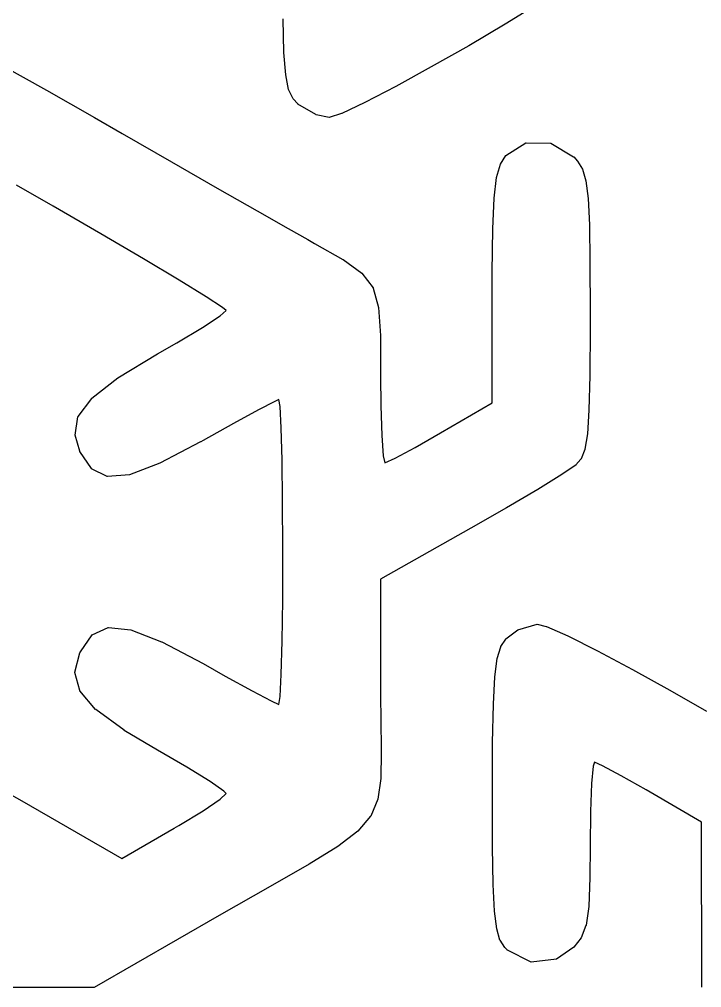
# Model space of a CAD drawing. Extents: x 175 to 215.1, y -115.1 to -74.9.
# Drawn here: x 182.71 to 189.88, y -115.07 to -104.9 of the extents above; entities that cross this region are included whole.
import ezdxf

# ---------------------------------------------------------------- set-up
doc = ezdxf.new("R2010")
doc.units = 0
doc.layers.add('BLACK', color=7, linetype='CONTINUOUS')

msp = doc.modelspace()

# ---------------------------------------------------------------- linework, layer by layer
at = {"layer": 'BLACK', "linetype": 'CONTINUOUS'}
for p, q in [((188.15, -104.74), (187.812, -104.948)), ((185.489, -105.243), (185.48, -104.892)), ((187.812, -104.948), (187.43, -105.173)), ((187.812, -104.948), (187.812, -104.948)), ((187.812, -104.948), (187.812, -104.948)), ((187.812, -104.948), (187.812, -104.948)), ((187.43, -105.173), (187.037, -105.397)), ((187.43, -105.173), (187.43, -105.173)), ((187.43, -105.173), (187.43, -105.173)), ((187.43, -105.173), (187.43, -105.173)), ((185.507, -105.481), (185.489, -105.243)), ((185.489, -105.243), (185.489, -105.243)), ((185.489, -105.243), (185.489, -105.243)), ((185.489, -105.243), (185.489, -105.243)), ((182.534, -105.385), (182.993, -105.64)), ((187.037, -105.397), (186.663, -105.602)), ((187.037, -105.397), (187.037, -105.397)), ((187.037, -105.397), (187.037, -105.397)), ((187.037, -105.397), (187.037, -105.397)), ((185.538, -105.634), (185.507, -105.481)), ((185.507, -105.481), (185.507, -105.481)), ((185.507, -105.481), (185.507, -105.481)), ((185.507, -105.481), (185.507, -105.481)), ((186.663, -105.602), (186.339, -105.77)), ((186.663, -105.602), (186.663, -105.602)), ((186.663, -105.602), (186.663, -105.602)), ((186.663, -105.602), (186.663, -105.602)), ((182.993, -105.64), (182.994, -105.64)), ((182.994, -105.64), (182.994, -105.64)), ((182.994, -105.64), (183.496, -105.926)), ((185.538, -105.635), (185.538, -105.634)), ((185.538, -105.634), (185.538, -105.634)), ((185.538, -105.634), (185.538, -105.634)), ((185.586, -105.732), (185.538, -105.635)), ((185.538, -105.635), (185.538, -105.635)), ((185.538, -105.635), (185.538, -105.635)), ((185.538, -105.635), (185.538, -105.635)), ((185.538, -105.635), (185.538, -105.635)), ((185.586, -105.733), (185.586, -105.732)), ((185.586, -105.732), (185.586, -105.732)), ((185.586, -105.732), (185.586, -105.732)), ((185.634, -105.785), (185.586, -105.733)), ((185.586, -105.733), (185.586, -105.733)), ((185.586, -105.733), (185.586, -105.733)), ((185.586, -105.733), (185.586, -105.733)), ((185.586, -105.733), (185.586, -105.733)), ((185.634, -105.786), (185.634, -105.785)), ((185.634, -105.785), (185.634, -105.785)), ((185.635, -105.786), (185.634, -105.786)), ((185.634, -105.786), (185.634, -105.786)), ((185.825, -105.897), (185.635, -105.786)), ((185.635, -105.786), (185.635, -105.786)), ((185.635, -105.786), (185.635, -105.786)), ((185.635, -105.786), (185.635, -105.786)), ((186.339, -105.77), (186.096, -105.885)), ((186.339, -105.77), (186.339, -105.77)), ((186.339, -105.77), (186.339, -105.77)), ((186.339, -105.77), (186.339, -105.77)), ((185.826, -105.898), (185.825, -105.897)), ((185.827, -105.898), (185.826, -105.898)), ((185.826, -105.898), (185.826, -105.898)), ((185.826, -105.898), (185.826, -105.898)), ((185.826, -105.898), (185.826, -105.898)), ((185.963, -105.927), (185.827, -105.898)), ((185.827, -105.898), (185.827, -105.898)), ((185.827, -105.898), (185.827, -105.898)), ((186.095, -105.885), (185.965, -105.927)), ((186.096, -105.885), (186.095, -105.885)), ((186.096, -105.885), (186.096, -105.885)), ((186.096, -105.885), (186.096, -105.885)), ((183.496, -105.926), (183.496, -105.926)), ((183.496, -105.926), (183.496, -105.926)), ((183.496, -105.926), (183.788, -106.095)), ((185.964, -105.927), (185.963, -105.927)), ((185.963, -105.927), (185.963, -105.927)), ((185.963, -105.927), (185.963, -105.927)), ((185.963, -105.927), (185.963, -105.927)), ((185.965, -105.927), (185.964, -105.927)), ((185.964, -105.927), (185.964, -105.927)), ((185.964, -105.927), (185.964, -105.927)), ((185.964, -105.927), (185.964, -105.927)), ((185.965, -105.927), (185.965, -105.927)), ((185.965, -105.927), (185.965, -105.927)), ((185.965, -105.927), (185.965, -105.927)), ((183.788, -106.095), (183.788, -106.095)), ((183.788, -106.095), (183.788, -106.095)), ((183.788, -106.095), (184.306, -106.393)), ((187.821, -106.327), (188.031, -106.195)), ((188.031, -106.195), (188.031, -106.195)), ((188.031, -106.195), (188.031, -106.195)), ((188.031, -106.195), (188.032, -106.195)), ((188.032, -106.195), (188.032, -106.195)), ((188.032, -106.195), (188.032, -106.195)), ((188.032, -106.195), (188.032, -106.195)), ((188.032, -106.195), (188.033, -106.195)), ((188.033, -106.195), (188.033, -106.195)), ((188.033, -106.195), (188.033, -106.195)), ((188.033, -106.195), (188.033, -106.195)), ((188.033, -106.195), (188.034, -106.195)), ((188.034, -106.195), (188.29, -106.196)), ((188.29, -106.196), (188.29, -106.196)), ((188.29, -106.196), (188.29, -106.196)), ((188.29, -106.196), (188.291, -106.196)), ((188.291, -106.196), (188.291, -106.196)), ((188.291, -106.196), (188.291, -106.196)), ((188.291, -106.196), (188.291, -106.196)), ((188.291, -106.196), (188.292, -106.197)), ((188.292, -106.197), (188.292, -106.197)), ((188.292, -106.197), (188.292, -106.197)), ((188.292, -106.197), (188.292, -106.197)), ((188.292, -106.197), (188.293, -106.197)), ((188.293, -106.197), (188.533, -106.341)), ((184.306, -106.393), (184.306, -106.393)), ((184.306, -106.393), (184.788, -106.669)), ((187.723, -106.557), (187.763, -106.418)), ((187.763, -106.417), (187.82, -106.328)), ((187.763, -106.418), (187.763, -106.417)), ((187.763, -106.417), (187.763, -106.417)), ((187.763, -106.417), (187.763, -106.417)), ((187.763, -106.418), (187.763, -106.418)), ((187.763, -106.418), (187.763, -106.418)), ((187.763, -106.418), (187.763, -106.418)), ((187.763, -106.418), (187.763, -106.418)), ((187.82, -106.328), (187.821, -106.327)), ((187.82, -106.328), (187.82, -106.328)), ((187.82, -106.328), (187.82, -106.328)), ((187.82, -106.328), (187.82, -106.328)), ((187.82, -106.328), (187.82, -106.328)), ((187.821, -106.327), (187.821, -106.327)), ((187.821, -106.327), (187.821, -106.327)), ((187.821, -106.327), (187.821, -106.327)), ((187.821, -106.327), (187.821, -106.327)), ((187.821, -106.327), (187.821, -106.327)), ((187.821, -106.327), (187.821, -106.327)), ((188.533, -106.341), (188.533, -106.341)), ((188.533, -106.341), (188.533, -106.341)), ((188.533, -106.341), (188.534, -106.341)), ((188.534, -106.341), (188.534, -106.341)), ((188.534, -106.341), (188.534, -106.342)), ((188.534, -106.342), (188.534, -106.342)), ((188.534, -106.342), (188.534, -106.342)), ((188.534, -106.342), (188.574, -106.385)), ((188.574, -106.385), (188.574, -106.385)), ((188.574, -106.385), (188.574, -106.385)), ((188.574, -106.385), (188.574, -106.386)), ((188.574, -106.386), (188.625, -106.469)), ((188.625, -106.469), (188.625, -106.469)), ((188.625, -106.469), (188.625, -106.469)), ((188.625, -106.469), (188.625, -106.469)), ((188.625, -106.469), (188.626, -106.47)), ((188.626, -106.47), (188.626, -106.47)), ((188.626, -106.47), (188.626, -106.47)), ((188.626, -106.47), (188.626, -106.47)), ((188.626, -106.47), (188.661, -106.592)), ((187.697, -106.775), (187.723, -106.558)), ((187.723, -106.558), (187.723, -106.557)), ((187.723, -106.558), (187.723, -106.558)), ((187.723, -106.558), (187.723, -106.558)), ((188.661, -106.592), (188.661, -106.592)), ((188.661, -106.592), (188.662, -106.592)), ((188.662, -106.592), (188.662, -106.592)), ((188.662, -106.592), (188.685, -106.778)), ((183.062, -106.861), (182.678, -106.638)), ((184.788, -106.669), (184.788, -106.669)), ((184.788, -106.669), (184.788, -106.669)), ((184.788, -106.669), (185.206, -106.908)), ((187.683, -107.098), (187.697, -106.775)), ((187.697, -106.775), (187.697, -106.775)), ((187.697, -106.775), (187.697, -106.775)), ((187.697, -106.775), (187.697, -106.775)), ((188.685, -106.778), (188.685, -106.778)), ((188.685, -106.778), (188.685, -106.778)), ((188.685, -106.778), (188.685, -106.778)), ((188.685, -106.778), (188.698, -107.054)), ((183.563, -107.15), (183.062, -106.861)), ((183.062, -106.861), (183.062, -106.861)), ((183.062, -106.861), (183.062, -106.861)), ((185.206, -106.908), (185.206, -106.908)), ((185.206, -106.908), (185.206, -106.908)), ((185.206, -106.908), (185.206, -106.908)), ((185.206, -106.908), (185.206, -106.908)), ((185.206, -106.908), (185.532, -107.094)), ((185.532, -107.094), (185.739, -107.211)), ((187.678, -107.555), (187.683, -107.098)), ((187.683, -107.098), (187.683, -107.098)), ((187.683, -107.098), (187.683, -107.098)), ((187.683, -107.098), (187.683, -107.098)), ((188.698, -107.054), (188.698, -107.054)), ((188.698, -107.054), (188.698, -107.055)), ((188.698, -107.055), (188.698, -107.055)), ((188.698, -107.055), (188.704, -107.447)), ((184.011, -107.414), (183.563, -107.15)), ((183.563, -107.15), (183.563, -107.15)), ((185.739, -107.211), (185.81, -107.25)), ((185.81, -107.25), (185.81, -107.25)), ((185.81, -107.25), (185.81, -107.25)), ((185.81, -107.25), (186.109, -107.421)), ((184.387, -107.638), (184.011, -107.414)), ((186.109, -107.421), (186.109, -107.421)), ((186.109, -107.421), (186.109, -107.421)), ((186.109, -107.421), (186.11, -107.421)), ((186.11, -107.421), (186.307, -107.564)), ((188.704, -107.447), (188.704, -107.447)), ((188.704, -107.447), (188.704, -107.447)), ((188.704, -107.447), (188.705, -107.983)), ((184.671, -107.813), (184.387, -107.638)), ((184.387, -107.638), (184.387, -107.638)), ((186.307, -107.564), (186.307, -107.564)), ((186.307, -107.564), (186.307, -107.564)), ((186.307, -107.564), (186.307, -107.564)), ((186.307, -107.564), (186.307, -107.564)), ((186.307, -107.564), (186.308, -107.564)), ((186.308, -107.564), (186.308, -107.565)), ((186.308, -107.565), (186.308, -107.565)), ((186.308, -107.565), (186.425, -107.718)), ((187.677, -107.707), (187.678, -107.555)), ((187.678, -107.555), (187.678, -107.555)), ((186.425, -107.718), (186.425, -107.718)), ((186.425, -107.718), (186.425, -107.719)), ((186.425, -107.719), (186.425, -107.719)), ((186.425, -107.719), (186.425, -107.719)), ((186.425, -107.719), (186.425, -107.719)), ((186.425, -107.719), (186.425, -107.72)), ((186.425, -107.72), (186.426, -107.72)), ((186.426, -107.72), (186.483, -107.924)), ((187.676, -108.925), (187.677, -107.707)), ((187.677, -107.707), (187.677, -107.707)), ((184.843, -107.924), (184.671, -107.813)), ((184.882, -107.957), (184.843, -107.924)), ((186.483, -107.924), (186.483, -107.924)), ((186.483, -107.924), (186.483, -107.925)), ((186.483, -107.925), (186.502, -108.22)), ((184.632, -108.135), (184.818, -108.013)), ((184.818, -108.013), (184.882, -107.957)), ((188.705, -107.983), (188.705, -107.983)), ((188.705, -107.983), (188.705, -108.14)), ((184.362, -108.297), (184.632, -108.135)), ((188.705, -108.14), (188.702, -108.639)), ((188.705, -108.14), (188.705, -108.14)), ((186.502, -108.22), (186.502, -108.22)), ((186.502, -108.22), (186.502, -108.22)), ((186.502, -108.22), (186.502, -108.22)), ((186.502, -108.22), (186.504, -108.644)), ((184.161, -108.412), (184.362, -108.297)), ((183.743, -108.664), (184.161, -108.412)), ((184.161, -108.412), (184.161, -108.412)), ((184.161, -108.412), (184.161, -108.412)), ((184.161, -108.412), (184.161, -108.412)), ((186.504, -108.644), (186.504, -108.644)), ((186.504, -108.644), (186.507, -108.956)), ((188.702, -108.64), (188.694, -109.002)), ((188.702, -108.639), (188.702, -108.639)), ((188.702, -108.639), (188.702, -108.64)), ((188.702, -108.64), (188.702, -108.64)), ((183.469, -108.878), (183.743, -108.664)), ((183.743, -108.664), (183.743, -108.664)), ((183.743, -108.664), (183.743, -108.664)), ((183.743, -108.664), (183.743, -108.664)), ((183.325, -109.071), (183.468, -108.879)), ((183.468, -108.879), (183.468, -108.878)), ((183.468, -108.878), (183.469, -108.878)), ((183.469, -108.878), (183.469, -108.878)), ((183.469, -108.878), (183.469, -108.878)), ((183.469, -108.878), (183.469, -108.878)), ((183.469, -108.878), (183.469, -108.878)), ((183.469, -108.878), (183.469, -108.878)), ((185.392, -108.911), (185.22, -109)), ((185.436, -108.892), (185.392, -108.911)), ((185.448, -108.966), (185.436, -108.892)), ((185.46, -109.19), (185.448, -108.966)), ((186.507, -108.956), (186.517, -109.27)), ((187.135, -109.241), (187.676, -108.925)), ((185.22, -109), (184.958, -109.143)), ((188.694, -109.002), (188.677, -109.252)), ((188.694, -109.002), (188.694, -109.002)), ((188.694, -109.002), (188.694, -109.002)), ((188.694, -109.002), (188.694, -109.002)), ((183.294, -109.265), (183.324, -109.074)), ((183.324, -109.073), (183.324, -109.072)), ((183.324, -109.072), (183.324, -109.072)), ((183.324, -109.072), (183.324, -109.072)), ((183.324, -109.072), (183.324, -109.072)), ((183.324, -109.072), (183.325, -109.072)), ((183.324, -109.074), (183.324, -109.073)), ((183.324, -109.073), (183.324, -109.073)), ((183.324, -109.073), (183.324, -109.073)), ((183.324, -109.073), (183.324, -109.073)), ((183.324, -109.074), (183.324, -109.074)), ((183.325, -109.072), (183.325, -109.071)), ((184.958, -109.143), (184.638, -109.322)), ((183.294, -109.266), (183.294, -109.265)), ((183.294, -109.265), (183.294, -109.265)), ((183.294, -109.265), (183.294, -109.265)), ((183.294, -109.267), (183.294, -109.266)), ((183.294, -109.266), (183.294, -109.266)), ((183.294, -109.266), (183.294, -109.266)), ((183.294, -109.266), (183.294, -109.266)), ((183.295, -109.267), (183.294, -109.267)), ((183.294, -109.267), (183.294, -109.267)), ((183.345, -109.435), (183.295, -109.267)), ((183.295, -109.267), (183.295, -109.267)), ((183.295, -109.267), (183.295, -109.267)), ((185.469, -109.53), (185.46, -109.19)), ((186.517, -109.27), (186.532, -109.483)), ((186.867, -109.394), (187.135, -109.241)), ((187.135, -109.241), (187.135, -109.241)), ((188.677, -109.252), (188.65, -109.414)), ((188.677, -109.252), (188.677, -109.252)), ((188.677, -109.252), (188.677, -109.252)), ((188.677, -109.252), (188.677, -109.252)), ((184.613, -109.336), (184.185, -109.561)), ((184.614, -109.336), (184.613, -109.336)), ((184.638, -109.322), (184.614, -109.336)), ((184.614, -109.336), (184.614, -109.336)), ((184.614, -109.336), (184.614, -109.336)), ((183.345, -109.436), (183.345, -109.435)), ((183.345, -109.435), (183.345, -109.435)), ((183.345, -109.435), (183.345, -109.435)), ((183.345, -109.435), (183.345, -109.435)), ((183.465, -109.616), (183.345, -109.436)), ((183.345, -109.436), (183.345, -109.436)), ((183.345, -109.436), (183.345, -109.436)), ((183.345, -109.436), (183.345, -109.436)), ((186.658, -109.507), (186.867, -109.394)), ((188.65, -109.415), (188.611, -109.515)), ((188.65, -109.414), (188.65, -109.414)), ((188.65, -109.414), (188.65, -109.414)), ((188.65, -109.414), (188.65, -109.414)), ((188.65, -109.414), (188.65, -109.415)), ((188.65, -109.415), (188.65, -109.415)), ((188.65, -109.415), (188.65, -109.415)), ((188.65, -109.415), (188.65, -109.415)), ((184.185, -109.561), (183.866, -109.681)), ((184.185, -109.561), (184.185, -109.561)), ((184.185, -109.561), (184.185, -109.561)), ((184.185, -109.561), (184.185, -109.561)), ((185.475, -109.963), (185.469, -109.53)), ((186.532, -109.483), (186.55, -109.557)), ((186.55, -109.557), (186.658, -109.507)), ((188.61, -109.517), (188.556, -109.579)), ((188.556, -109.579), (188.556, -109.58)), ((188.611, -109.516), (188.61, -109.516)), ((188.61, -109.516), (188.61, -109.516)), ((188.61, -109.516), (188.61, -109.516)), ((188.61, -109.516), (188.61, -109.517)), ((188.611, -109.515), (188.611, -109.515)), ((188.611, -109.515), (188.611, -109.516)), ((188.611, -109.516), (188.611, -109.516)), ((183.465, -109.617), (183.465, -109.616)), ((183.465, -109.616), (183.465, -109.616)), ((183.466, -109.617), (183.465, -109.617)), ((183.465, -109.617), (183.465, -109.617)), ((183.465, -109.617), (183.465, -109.617)), ((183.466, -109.618), (183.466, -109.617)), ((183.466, -109.617), (183.466, -109.617)), ((183.466, -109.617), (183.466, -109.617)), ((183.467, -109.618), (183.466, -109.618)), ((183.466, -109.618), (183.466, -109.618)), ((183.631, -109.7), (183.467, -109.618)), ((183.467, -109.618), (183.467, -109.618)), ((183.866, -109.681), (183.866, -109.682)), ((188.408, -109.68), (188.156, -109.835)), ((188.548, -109.585), (188.408, -109.68)), ((188.408, -109.68), (188.408, -109.68)), ((188.408, -109.68), (188.408, -109.68)), ((188.408, -109.68), (188.408, -109.68)), ((188.549, -109.585), (188.548, -109.585)), ((188.548, -109.585), (188.548, -109.585)), ((188.555, -109.58), (188.549, -109.585)), ((188.549, -109.585), (188.549, -109.585)), ((188.556, -109.58), (188.555, -109.58)), ((188.555, -109.58), (188.555, -109.58)), ((183.632, -109.7), (183.631, -109.7)), ((183.631, -109.7), (183.631, -109.7)), ((183.633, -109.7), (183.632, -109.7)), ((183.632, -109.7), (183.632, -109.7)), ((183.632, -109.7), (183.632, -109.7)), ((183.632, -109.7), (183.632, -109.7)), ((183.634, -109.7), (183.633, -109.7)), ((183.633, -109.7), (183.633, -109.7)), ((183.633, -109.7), (183.633, -109.7)), ((183.633, -109.7), (183.633, -109.7)), ((183.865, -109.682), (183.634, -109.7)), ((183.634, -109.7), (183.634, -109.7)), ((183.866, -109.682), (183.865, -109.682)), ((183.865, -109.682), (183.865, -109.682)), ((183.865, -109.682), (183.865, -109.682)), ((183.865, -109.682), (183.865, -109.682)), ((183.866, -109.682), (183.866, -109.682)), ((183.866, -109.682), (183.866, -109.682)), ((188.156, -109.835), (187.827, -110.029)), ((188.156, -109.835), (188.156, -109.835)), ((188.156, -109.835), (188.156, -109.835)), ((188.156, -109.835), (188.156, -109.835)), ((185.478, -110.46), (185.475, -109.963)), ((185.475, -109.963), (185.475, -109.963)), ((187.827, -110.029), (187.454, -110.243)), ((187.827, -110.029), (187.827, -110.029)), ((187.827, -110.029), (187.827, -110.029)), ((187.454, -110.243), (186.504, -110.78)), ((187.454, -110.243), (187.454, -110.243)), ((187.454, -110.243), (187.454, -110.243)), ((185.476, -110.995), (185.478, -110.494)), ((185.478, -110.494), (185.478, -110.46)), ((185.478, -110.46), (185.478, -110.46)), ((185.478, -110.494), (185.478, -110.494)), ((186.504, -110.78), (186.504, -112.028)), ((185.47, -111.432), (185.476, -110.995)), ((185.476, -110.995), (185.476, -110.995)), ((183.474, -111.364), (183.641, -111.287)), ((183.641, -111.287), (183.641, -111.287)), ((183.641, -111.287), (183.641, -111.287)), ((183.641, -111.287), (183.642, -111.287)), ((183.642, -111.287), (183.642, -111.286)), ((183.642, -111.286), (183.642, -111.286)), ((183.642, -111.286), (183.643, -111.286)), ((183.642, -111.287), (183.642, -111.287)), ((183.643, -111.286), (183.643, -111.286)), ((183.643, -111.286), (183.643, -111.286)), ((183.643, -111.286), (183.643, -111.286)), ((183.643, -111.286), (183.644, -111.286)), ((183.644, -111.286), (183.878, -111.31)), ((187.947, -111.312), (188.148, -111.251)), ((188.148, -111.251), (188.148, -111.251)), ((188.148, -111.251), (188.148, -111.251)), ((188.148, -111.251), (188.149, -111.251)), ((188.149, -111.251), (188.149, -111.251)), ((188.149, -111.251), (188.149, -111.251)), ((188.149, -111.251), (188.149, -111.251)), ((188.149, -111.251), (188.15, -111.251)), ((188.15, -111.251), (188.15, -111.251)), ((188.15, -111.251), (188.15, -111.251)), ((188.15, -111.251), (188.15, -111.251)), ((188.15, -111.251), (188.151, -111.251)), ((188.151, -111.251), (188.245, -111.277)), ((188.245, -111.277), (188.245, -111.277)), ((188.245, -111.277), (188.245, -111.277)), ((188.245, -111.277), (188.246, -111.277)), ((188.246, -111.277), (188.471, -111.375)), ((183.351, -111.541), (183.472, -111.365)), ((183.472, -111.365), (183.473, -111.364)), ((183.472, -111.365), (183.472, -111.365)), ((183.472, -111.365), (183.472, -111.365)), ((183.472, -111.365), (183.472, -111.365)), ((183.472, -111.365), (183.472, -111.365)), ((183.472, -111.365), (183.472, -111.365)), ((183.473, -111.364), (183.473, -111.364)), ((183.473, -111.364), (183.473, -111.364)), ((183.473, -111.364), (183.473, -111.364)), ((183.473, -111.364), (183.474, -111.364)), ((183.474, -111.364), (183.474, -111.364)), ((183.878, -111.31), (183.878, -111.31)), ((183.878, -111.31), (183.879, -111.31)), ((183.879, -111.31), (183.879, -111.31)), ((183.879, -111.31), (183.879, -111.31)), ((183.879, -111.31), (183.879, -111.31)), ((183.879, -111.31), (183.879, -111.31)), ((183.879, -111.31), (183.88, -111.31)), ((183.88, -111.31), (184.203, -111.436)), ((187.768, -111.488), (187.82, -111.408)), ((187.82, -111.408), (187.82, -111.407)), ((187.82, -111.407), (187.821, -111.407)), ((187.82, -111.408), (187.82, -111.408)), ((187.82, -111.408), (187.82, -111.408)), ((187.82, -111.408), (187.82, -111.408)), ((187.821, -111.407), (187.945, -111.313)), ((187.821, -111.407), (187.821, -111.407)), ((187.821, -111.407), (187.821, -111.407)), ((187.945, -111.313), (187.945, -111.312)), ((187.945, -111.312), (187.946, -111.312)), ((187.945, -111.313), (187.945, -111.313)), ((187.946, -111.312), (187.946, -111.312)), ((187.946, -111.312), (187.946, -111.312)), ((187.946, -111.312), (187.946, -111.312)), ((187.946, -111.312), (187.947, -111.312)), ((188.471, -111.375), (188.471, -111.375)), ((188.471, -111.375), (188.471, -111.375)), ((188.471, -111.375), (188.471, -111.375)), ((188.471, -111.375), (188.784, -111.531)), ((184.203, -111.436), (184.203, -111.436)), ((184.203, -111.436), (184.204, -111.436)), ((184.204, -111.436), (184.204, -111.436)), ((184.204, -111.436), (184.638, -111.666)), ((185.46, -111.78), (185.47, -111.432)), ((187.73, -111.612), (187.768, -111.489)), ((187.768, -111.489), (187.768, -111.488)), ((187.768, -111.488), (187.768, -111.488)), ((187.768, -111.488), (187.768, -111.488)), ((187.768, -111.488), (187.768, -111.488)), ((187.768, -111.488), (187.768, -111.488)), ((187.768, -111.489), (187.768, -111.489)), ((187.768, -111.489), (187.768, -111.489)), ((183.292, -111.757), (183.345, -111.553)), ((183.345, -111.553), (183.35, -111.541)), ((183.345, -111.553), (183.345, -111.553)), ((183.345, -111.553), (183.345, -111.553)), ((183.345, -111.553), (183.345, -111.553)), ((183.35, -111.541), (183.35, -111.541)), ((183.35, -111.541), (183.35, -111.541)), ((183.35, -111.541), (183.351, -111.541)), ((187.704, -111.805), (187.73, -111.613)), ((187.73, -111.613), (187.73, -111.612)), ((187.73, -111.613), (187.73, -111.613)), ((187.73, -111.613), (187.73, -111.613)), ((188.784, -111.531), (188.784, -111.531)), ((188.784, -111.531), (188.784, -111.531)), ((188.784, -111.531), (188.784, -111.531)), ((188.784, -111.531), (189.153, -111.727)), ((184.638, -111.666), (184.638, -111.666)), ((184.638, -111.666), (184.638, -111.666)), ((184.638, -111.666), (184.638, -111.666)), ((184.638, -111.666), (184.872, -111.798)), ((183.292, -111.758), (183.292, -111.757)), ((183.292, -111.759), (183.292, -111.758)), ((183.292, -111.758), (183.292, -111.758)), ((183.292, -111.758), (183.292, -111.758)), ((183.292, -111.758), (183.292, -111.758)), ((183.292, -111.76), (183.292, -111.759)), ((183.292, -111.759), (183.292, -111.759)), ((183.292, -111.759), (183.292, -111.759)), ((183.292, -111.759), (183.292, -111.759)), ((183.342, -111.95), (183.292, -111.76)), ((183.292, -111.76), (183.292, -111.76)), ((183.292, -111.76), (183.292, -111.76)), ((184.872, -111.798), (185.154, -111.953)), ((185.449, -112.011), (185.46, -111.78)), ((187.689, -112.092), (187.704, -111.806)), ((187.704, -111.806), (187.704, -111.805)), ((187.704, -111.806), (187.704, -111.806)), ((187.704, -111.806), (187.704, -111.806)), ((189.153, -111.727), (189.153, -111.727)), ((189.153, -111.727), (189.153, -111.727)), ((189.153, -111.727), (189.153, -111.727)), ((189.153, -111.727), (189.545, -111.945)), ((183.342, -111.951), (183.342, -111.95)), ((183.342, -111.95), (183.342, -111.95)), ((183.342, -111.95), (183.342, -111.95)), ((183.342, -111.952), (183.342, -111.951)), ((183.342, -111.951), (183.342, -111.951)), ((183.342, -111.951), (183.342, -111.951)), ((183.342, -111.951), (183.342, -111.951)), ((183.343, -111.952), (183.342, -111.952)), ((183.342, -111.952), (183.342, -111.952)), ((183.342, -111.952), (183.342, -111.952)), ((183.509, -112.147), (183.343, -111.952)), ((183.343, -111.952), (183.343, -111.952)), ((185.154, -111.953), (185.355, -112.059)), ((185.436, -112.096), (185.449, -112.011)), ((189.545, -111.945), (189.545, -111.945)), ((189.545, -111.945), (189.545, -111.945)), ((189.545, -111.945), (189.545, -111.945)), ((189.545, -111.945), (189.929, -112.166)), ((185.355, -112.059), (185.436, -112.096)), ((186.504, -112.028), (186.505, -112.233)), ((187.681, -112.498), (187.689, -112.092)), ((187.689, -112.092), (187.689, -112.092)), ((187.689, -112.092), (187.689, -112.092)), ((187.689, -112.092), (187.689, -112.092)), ((183.509, -112.148), (183.509, -112.147)), ((183.51, -112.148), (183.509, -112.148)), ((183.809, -112.367), (183.51, -112.148)), ((183.51, -112.148), (183.51, -112.148)), ((183.51, -112.148), (183.51, -112.148)), ((183.51, -112.148), (183.51, -112.148)), ((183.51, -112.148), (183.51, -112.148)), ((183.51, -112.148), (183.51, -112.148)), ((186.505, -112.233), (186.51, -112.596)), ((183.81, -112.367), (183.809, -112.367)), ((183.809, -112.367), (183.809, -112.367)), ((183.81, -112.368), (183.81, -112.367)), ((184.161, -112.576), (183.81, -112.368)), ((187.679, -113.048), (187.681, -112.498)), ((187.681, -112.498), (187.681, -112.498)), ((187.681, -112.498), (187.681, -112.498)), ((184.469, -112.754), (184.161, -112.576)), ((184.161, -112.576), (184.161, -112.576)), ((184.161, -112.576), (184.161, -112.576)), ((186.51, -112.596), (186.506, -112.875)), ((186.51, -112.596), (186.51, -112.596)), ((186.51, -112.596), (186.51, -112.596)), ((186.51, -112.596), (186.51, -112.596)), ((188.751, -112.702), (188.738, -112.743)), ((188.837, -112.74), (188.751, -112.702)), ((184.712, -112.904), (184.469, -112.754)), ((188.738, -112.743), (188.721, -112.927)), ((189.034, -112.845), (188.837, -112.74)), ((182.246, -112.836), (182.734, -113.108)), ((184.858, -113.005), (184.712, -112.904)), ((186.506, -112.875), (186.474, -113.091)), ((186.506, -112.875), (186.506, -112.875)), ((186.506, -112.875), (186.506, -112.875)), ((186.506, -112.875), (186.506, -112.875)), ((188.721, -112.927), (188.709, -113.219)), ((189.296, -112.993), (189.034, -112.845)), ((184.819, -113.091), (184.883, -113.031)), ((184.883, -113.031), (184.858, -113.005)), ((189.336, -113.017), (189.296, -112.993)), ((189.337, -113.017), (189.336, -113.017)), ((189.877, -113.333), (189.337, -113.017)), ((182.734, -113.108), (182.734, -113.108)), ((182.734, -113.108), (182.734, -113.108)), ((182.734, -113.108), (182.734, -113.108)), ((182.734, -113.108), (183.784, -113.713)), ((184.639, -113.212), (184.819, -113.091)), ((186.474, -113.092), (186.4, -113.268)), ((186.474, -113.091), (186.474, -113.091)), ((186.474, -113.091), (186.474, -113.091)), ((186.474, -113.091), (186.474, -113.091)), ((186.474, -113.091), (186.474, -113.092)), ((186.474, -113.092), (186.474, -113.092)), ((186.474, -113.092), (186.474, -113.092)), ((186.474, -113.092), (186.474, -113.092)), ((187.679, -113.049), (187.679, -113.048)), ((187.681, -113.59), (187.679, -113.049)), ((184.384, -113.367), (184.639, -113.212)), ((188.709, -113.219), (188.705, -113.584)), ((186.399, -113.269), (186.266, -113.426)), ((186.4, -113.268), (186.399, -113.269)), ((186.399, -113.269), (186.399, -113.269)), ((186.4, -113.268), (186.4, -113.268)), ((186.4, -113.268), (186.4, -113.268)), ((186.4, -113.268), (186.4, -113.268)), ((186.4, -113.268), (186.4, -113.268)), ((186.4, -113.268), (186.4, -113.268)), ((189.88, -115.066), (189.877, -113.333)), ((183.784, -113.713), (184.335, -113.396)), ((184.335, -113.396), (184.384, -113.367)), ((184.335, -113.396), (184.335, -113.396)), ((184.335, -113.396), (184.335, -113.396)), ((186.265, -113.426), (186.056, -113.587)), ((186.266, -113.426), (186.265, -113.426)), ((186.265, -113.426), (186.265, -113.426)), ((186.265, -113.426), (186.265, -113.426)), ((186.266, -113.426), (186.266, -113.426)), ((186.056, -113.587), (185.754, -113.774)), ((186.056, -113.587), (186.056, -113.587)), ((186.056, -113.587), (186.056, -113.587)), ((186.056, -113.587), (186.056, -113.587)), ((187.687, -113.988), (187.681, -113.59)), ((187.681, -113.59), (187.681, -113.59)), ((188.705, -113.584), (188.703, -113.913)), ((185.754, -113.774), (185.343, -114.009)), ((185.754, -113.774), (185.754, -113.774)), ((185.754, -113.774), (185.754, -113.774)), ((185.754, -113.774), (185.754, -113.774)), ((188.703, -113.913), (188.691, -114.217)), ((188.703, -113.913), (188.703, -113.913)), ((188.703, -113.913), (188.703, -113.913)), ((188.703, -113.913), (188.703, -113.913)), ((185.343, -114.009), (184.808, -114.314)), ((185.343, -114.009), (185.343, -114.009)), ((187.7, -114.267), (187.687, -113.988)), ((187.687, -113.988), (187.687, -113.988)), ((187.687, -113.988), (187.687, -113.988)), ((187.687, -113.988), (187.687, -113.988)), ((188.691, -114.217), (188.663, -114.416)), ((188.691, -114.217), (188.691, -114.217)), ((188.691, -114.217), (188.691, -114.217)), ((188.691, -114.217), (188.691, -114.217)), ((184.808, -114.314), (183.495, -115.07)), ((184.808, -114.314), (184.808, -114.314)), ((184.808, -114.314), (184.808, -114.314)), ((187.724, -114.453), (187.7, -114.267)), ((187.7, -114.267), (187.7, -114.267)), ((187.7, -114.267), (187.7, -114.267)), ((187.7, -114.267), (187.7, -114.267)), ((187.724, -114.454), (187.724, -114.453)), ((187.724, -114.453), (187.724, -114.453)), ((187.759, -114.572), (187.724, -114.454)), ((187.724, -114.454), (187.724, -114.454)), ((188.662, -114.417), (188.613, -114.547)), ((188.663, -114.417), (188.662, -114.417)), ((188.662, -114.417), (188.662, -114.417)), ((188.662, -114.417), (188.662, -114.417)), ((188.663, -114.416), (188.663, -114.416)), ((188.663, -114.416), (188.663, -114.416)), ((188.663, -114.416), (188.663, -114.416)), ((188.663, -114.416), (188.663, -114.417)), ((188.612, -114.549), (188.535, -114.646)), ((188.613, -114.547), (188.612, -114.547)), ((188.612, -114.547), (188.612, -114.548)), ((188.612, -114.548), (188.612, -114.548)), ((188.612, -114.548), (188.612, -114.548)), ((188.612, -114.548), (188.612, -114.548)), ((188.612, -114.548), (188.612, -114.549)), ((188.613, -114.547), (188.613, -114.547)), ((187.759, -114.573), (187.759, -114.572)), ((187.759, -114.572), (187.759, -114.572)), ((187.759, -114.572), (187.759, -114.572)), ((187.76, -114.573), (187.759, -114.573)), ((187.759, -114.573), (187.759, -114.573)), ((187.759, -114.573), (187.759, -114.573)), ((187.809, -114.649), (187.76, -114.573)), ((187.76, -114.573), (187.76, -114.573)), ((187.81, -114.65), (187.809, -114.649)), ((187.809, -114.649), (187.809, -114.649)), ((187.835, -114.675), (187.81, -114.65)), ((187.81, -114.65), (187.81, -114.65)), ((187.81, -114.65), (187.81, -114.65)), ((187.81, -114.65), (187.81, -114.65)), ((187.81, -114.65), (187.81, -114.65)), ((188.534, -114.647), (188.354, -114.771)), ((188.535, -114.646), (188.534, -114.646)), ((188.534, -114.646), (188.534, -114.646)), ((188.534, -114.646), (188.534, -114.646)), ((188.534, -114.646), (188.534, -114.647)), ((188.534, -114.647), (188.534, -114.647)), ((188.534, -114.647), (188.534, -114.647)), ((188.535, -114.646), (188.535, -114.646)), ((187.836, -114.676), (187.835, -114.675)), ((187.837, -114.676), (187.836, -114.676)), ((187.836, -114.676), (187.836, -114.676)), ((187.836, -114.676), (187.836, -114.676)), ((187.836, -114.676), (187.836, -114.676)), ((187.836, -114.676), (187.836, -114.676)), ((188.085, -114.803), (187.837, -114.676)), ((187.837, -114.676), (187.837, -114.676)), ((188.086, -114.803), (188.085, -114.803)), ((188.085, -114.803), (188.085, -114.803)), ((188.085, -114.803), (188.085, -114.803)), ((188.087, -114.803), (188.086, -114.803)), ((188.086, -114.803), (188.086, -114.803)), ((188.086, -114.803), (188.086, -114.803)), ((188.086, -114.803), (188.086, -114.803)), ((188.088, -114.803), (188.087, -114.803)), ((188.087, -114.803), (188.087, -114.803)), ((188.087, -114.803), (188.087, -114.803)), ((188.087, -114.803), (188.087, -114.803)), ((188.352, -114.772), (188.088, -114.803)), ((188.088, -114.803), (188.088, -114.803)), ((188.088, -114.803), (188.088, -114.803)), ((188.088, -114.803), (188.088, -114.803)), ((188.088, -114.803), (188.088, -114.803)), ((188.088, -114.803), (188.088, -114.803)), ((188.353, -114.772), (188.352, -114.772)), ((188.352, -114.772), (188.352, -114.772)), ((188.352, -114.772), (188.352, -114.772)), ((188.352, -114.772), (188.352, -114.772)), ((188.352, -114.772), (188.352, -114.772)), ((188.354, -114.771), (188.353, -114.771)), ((188.353, -114.771), (188.353, -114.771)), ((188.353, -114.771), (188.353, -114.771)), ((188.353, -114.771), (188.353, -114.772)), ((188.354, -114.771), (188.354, -114.771)), ((188.354, -114.771), (188.354, -114.771)), ((183.493, -115.071), (181.606, -115.071)), ((183.494, -115.071), (183.493, -115.071)), ((183.493, -115.071), (183.493, -115.071)), ((183.495, -115.071), (183.494, -115.071)), ((183.494, -115.071), (183.494, -115.071)), ((183.494, -115.071), (183.494, -115.071)), ((183.494, -115.071), (183.494, -115.071)), ((183.495, -115.07), (183.495, -115.07)), ((183.495, -115.07), (183.495, -115.07)), ((183.495, -115.07), (183.495, -115.071)), ((183.495, -115.071), (183.495, -115.071)), ((183.495, -115.071), (183.495, -115.071))]:
    msp.add_line(p, q, dxfattribs=at)

doc.saveas('drawing.dxf')
